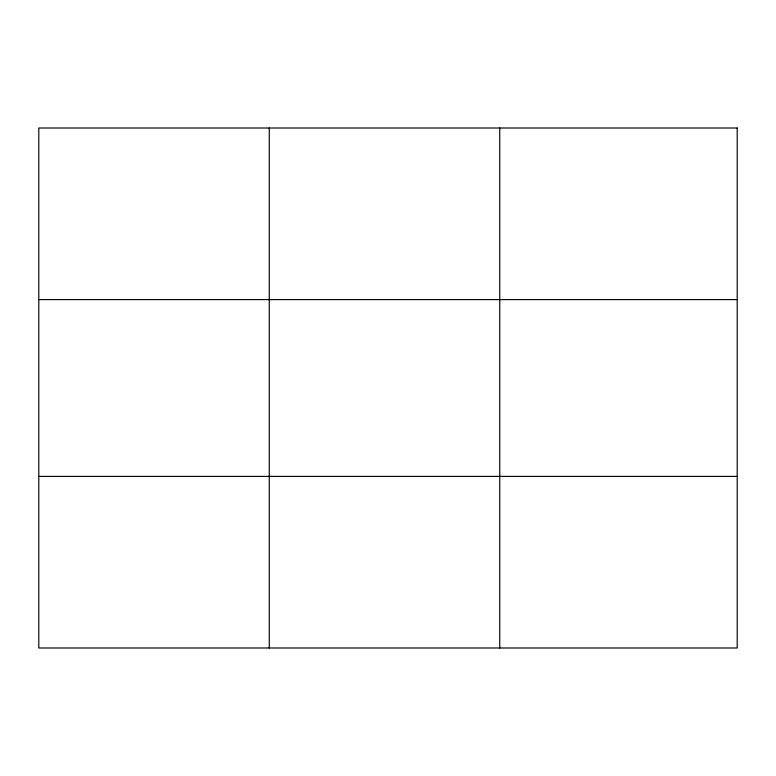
<?xml version="1.0" encoding="UTF-8"?>
<svg xmlns="http://www.w3.org/2000/svg" width="776" height="776" viewBox="0 0 776 776"><rect width="100%" height="100%" fill="white"/><g stroke="black" fill="none" stroke-linecap="round" stroke-linejoin="round"><path stroke-width="1.16" d="M269.272 128.011L269.272 647.989M499.744 128.011L499.744 647.989M38.8 299.604L737.2 299.604M38.8 476.396L737.2 476.396M737.2 128.011L737.2 647.989L38.8 647.989L38.8 128.011L737.2 128.011"/></g></svg>
